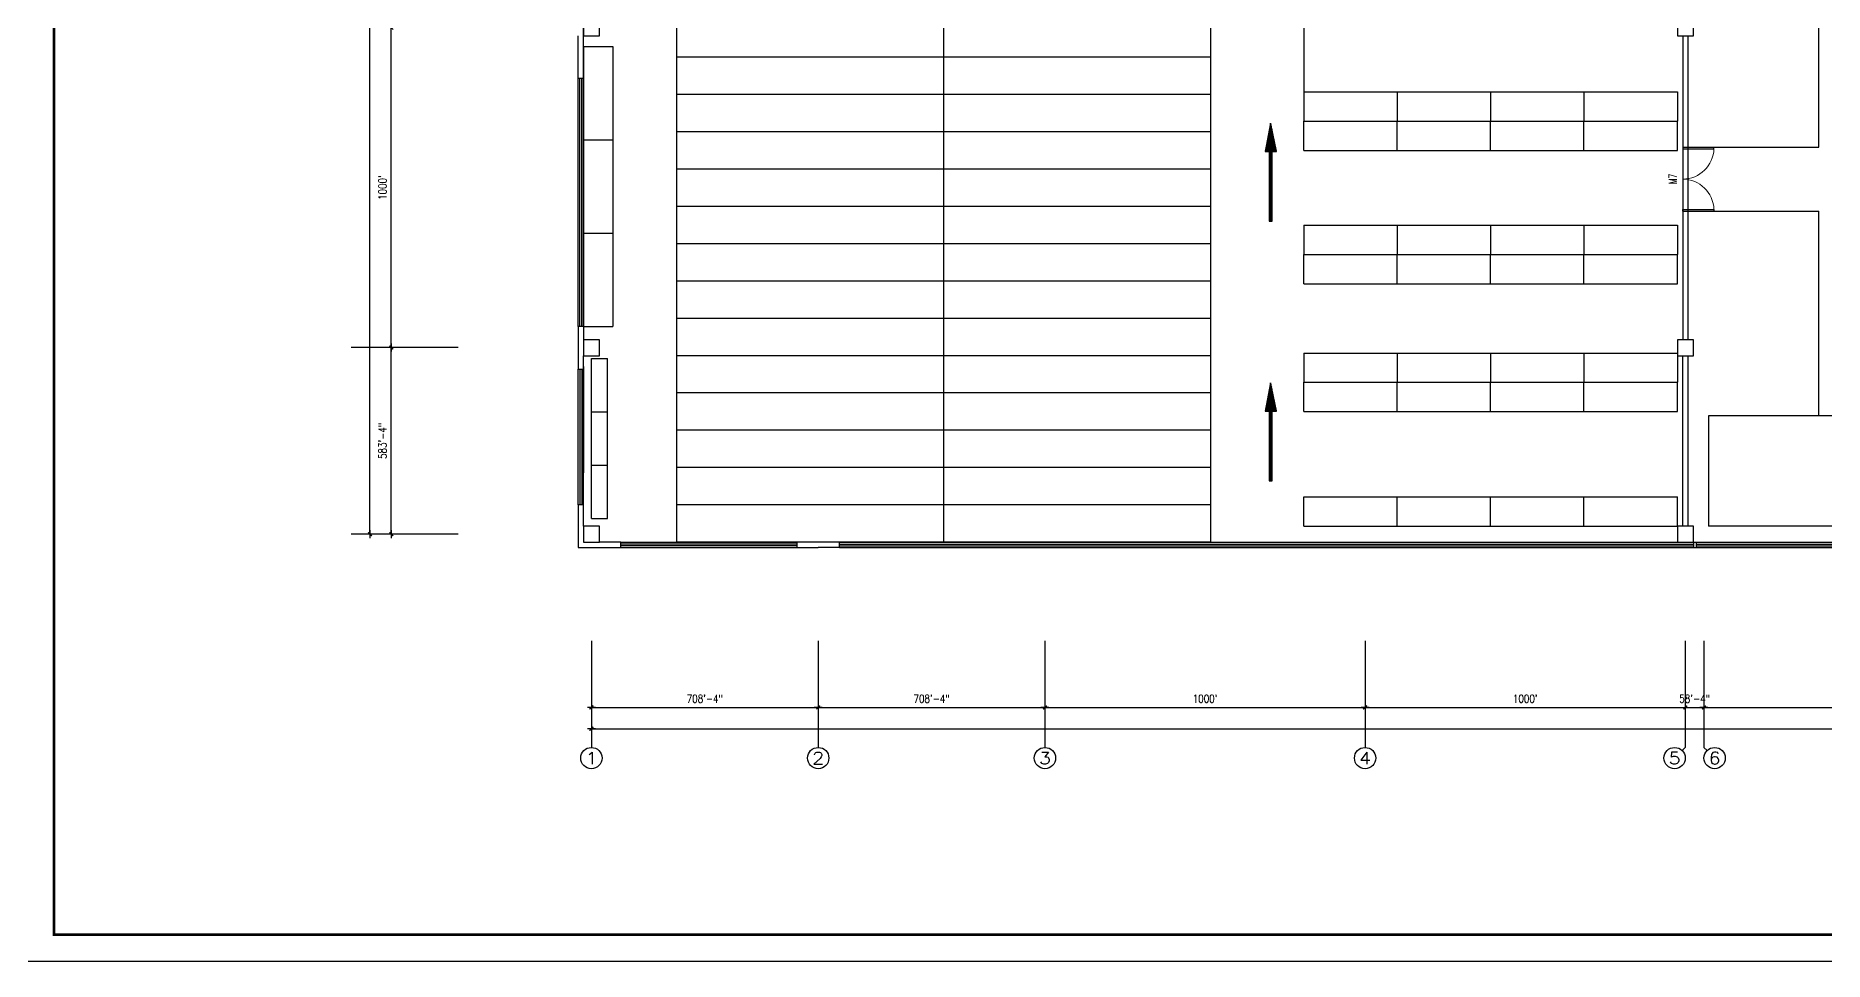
# Model space of a CAD drawing. Extents: x 539033 to 804858, y 468425 to 1263560.
# Drawn here: x 628275 to 695308, y 468425 to 503139 of the extents above; entities that cross this region are included whole.
import ezdxf
from ezdxf.enums import TextEntityAlignment as Align

# ---------------------------------------------------------------- set-up
doc = ezdxf.new("R2010")
doc.units = 0
doc.header["$LTSCALE"] = 1000
doc.header["$MEASUREMENT"] = 0
doc.linetypes.add('DASH', pattern=[0.35, 0.25, -0.1])
doc.linetypes.add('DASHED2', pattern=[0.375, 0.25, -0.125])
doc.layers.get('0').update_dxf_attribs({"linetype": 'CONTINUOUS'})
doc.layers.get('Defpoints').update_dxf_attribs({"linetype": 'CONTINUOUS'})
for name, color, linetype in [('AXIS', 3, 'CONTINUOUS'), ('AXIS_TEXT', 7, 'CONTINUOUS'), ('COLUMN', 9, 'CONTINUOUS'), ('PUB_TITLE', 4, 'CONTINUOUS'), ('WALL', 9, 'CONTINUOUS'), ('WINDOW', 4, 'CONTINUOUS'), ('WINDOW_TEXT', 7, 'CONTINUOUS'), ('虛線', 7, 'DASH')]:
    doc.layers.add(name, color=color, linetype=linetype)
doc.styles.add('_TCH_AXIS', font='COMPLEX', dxfattribs={"bigfont": 'GBCBIG'})
doc.styles.add('_TCH_WINDOW', font='SIMPLEX', dxfattribs={"bigfont": 'GBCBIG'})
doc.styles.add('COMPLEX', font='COMPLEX')
doc.styles.add('DIM_FONT', font='SIMPLEX.shx', dxfattribs={"width": 0.8})
doc.dimstyles.new('dimn', dxfattribs={"dimtxt": 300, "dimasz": 1, "dimexe": 250, "dimexo": 300, "dimgap": 150, "dimtad": 1, "dimdec": 0, "dimzin": 0, "dimdsep": 46, "dimlunit": 4, "dimtxsty": 'DIM_FONT', "dimblk": '_DIMX', "dimcen": 0.089996, "dimdle": 3, "dimclrd": 256, "dimclrt": 7, "dimadec": 0, "dimazin": 0, "dimtfac": 1, "dimtdec": 0, "dimtix": 1, "dimtmove": 0, "dimatfit": 3, "dimldrblk": 'OBLIQUE', "dimfxl": 250, "dimfrac": 2, "dimtolj": 1, "dimtzin": 0, "dimarcsym": 0})

# ---------------------------------------------------------------- blocks, each defined once
blk = doc.blocks.new('_DIMX')
blk.add_line((-150, 0), (150, 0))
at = {"const_width": 50}
blk.add_lwpolyline([(-70, -70), (70, 70)], dxfattribs=at)
blk = doc.blocks.new('*D362')
at = {"layer": 'AXIS', "color": 0, "lineweight": -2, "transparency": 16777216}
for p, q in [((643801, 491444), (641351, 491444)), ((643801, 484444), (641351, 484444))]:
    blk.add_line(p, q, dxfattribs=at)
at = {"layer": 'AXIS', "lineweight": -2, "transparency": 16777216}
blk.add_line((641601, 484445), (641601, 491443), dxfattribs=at)
at = {"layer": 'Defpoints', "color": 0, "lineweight": 25, "transparency": 16777216}
for p in [(641601, 491444), (644101, 491444), (644101, 484444)]:
    blk.add_point(p, dxfattribs=at)
at = {"layer": 'AXIS', "lineweight": -2, "transparency": 16777216}
for p, rotation in [((641601, 491444), 90), ((641601, 484444), 270)]:
    blk.add_blockref('_DIMX', p, dxfattribs=dict(at, rotation=rotation))
at = {"layer": 'AXIS', "color": 7, "transparency": 16777216, "insert": (641272, 487944), "char_height": 300, "attachment_point": 5, "rotation": 90, "style": 'DIM_FONT'}
blk.add_mtext('\\A1;583\'-4"', dxfattribs=at)
blk = doc.blocks.new('_OBLIQUE')
at = {"color": 0, "linetype": 'ByBlock'}
blk.add_line((-0.5, -0.5), (0.5, 0.5), dxfattribs=at)
blk = doc.blocks.new('*D363')
at = {"layer": 'AXIS', "color": 0, "lineweight": -2, "transparency": 16777216}
for p, q in [((643801, 503444), (641351, 503444)), ((643801, 491444), (641351, 491444))]:
    blk.add_line(p, q, dxfattribs=at)
at = {"layer": 'AXIS', "lineweight": -2, "transparency": 16777216}
blk.add_line((641601, 491445), (641601, 503443), dxfattribs=at)
at = {"layer": 'Defpoints', "color": 0, "lineweight": 25, "transparency": 16777216}
for p in [(641601, 503444), (644101, 503444), (644101, 491444)]:
    blk.add_point(p, dxfattribs=at)
at = {"layer": 'AXIS', "lineweight": -2, "transparency": 16777216}
for p, rotation in [((641601, 503444), 90), ((641601, 491444), 270)]:
    blk.add_blockref('_DIMX', p, dxfattribs=dict(at, rotation=rotation))
at = {"layer": 'AXIS', "color": 7, "transparency": 16777216, "insert": (641272, 497444), "char_height": 300, "attachment_point": 5, "rotation": 90, "style": 'DIM_FONT'}
blk.add_mtext("\\A1;1000'", dxfattribs=at)
blk = doc.blocks.new('*D367')
at = {"layer": 'AXIS', "color": 0, "lineweight": -2, "transparency": 16777216}
for p, q in [((643801, 534444), (640551, 534444)), ((643801, 484444), (640551, 484444))]:
    blk.add_line(p, q, dxfattribs=at)
at = {"layer": 'AXIS', "lineweight": -2, "transparency": 16777216}
blk.add_line((640801, 484445), (640801, 534443), dxfattribs=at)
at = {"layer": 'Defpoints', "color": 0, "lineweight": 25, "transparency": 16777216}
for p in [(640801, 534444), (644101, 534444), (644101, 484444)]:
    blk.add_point(p, dxfattribs=at)
at = {"layer": 'AXIS', "lineweight": -2, "transparency": 16777216}
for p, rotation in [((640801, 534444), 90), ((640801, 484444), 270)]:
    blk.add_blockref('_DIMX', p, dxfattribs=dict(at, rotation=rotation))
at = {"layer": 'AXIS', "color": 7, "transparency": 16777216, "insert": (640472, 509444), "char_height": 300, "attachment_point": 5, "rotation": 90, "style": 'DIM_FONT'}
blk.add_mtext('\\A1;4166\'-8"', dxfattribs=at)
blk = doc.blocks.new('_AXISO')
blk.add_circle((0, 0), 0.5)
at = {"layer": 'AXIS_TEXT', "style": 'COMPLEX', "width": 1.041667}
blk.add_attdef('A', text='', height=0.56, dxfattribs=at).set_placement((-0.25, -0.28), (0.25, -0.28), align=Align.FIT)
blk = doc.blocks.new('*D383')
at = {"layer": 'AXIS', "color": 0, "lineweight": -2, "transparency": 16777216}
for p, q in [((649101, 480144), (649101, 477694)), ((657601, 480144), (657601, 477694))]:
    blk.add_line(p, q, dxfattribs=at)
at = {"layer": 'AXIS', "lineweight": -2, "transparency": 16777216}
blk.add_line((649102, 477944), (657600, 477944), dxfattribs=at)
at = {"layer": 'Defpoints', "color": 0, "lineweight": 25, "transparency": 16777216}
for p in [(649101, 480444), (657601, 480444), (657601, 477944)]:
    blk.add_point(p, dxfattribs=at)
at = {"layer": 'AXIS', "lineweight": -2, "transparency": 16777216, "rotation": 180}
blk.add_blockref('_DIMX', (649101, 477944), dxfattribs=at)
at = {"layer": 'AXIS', "lineweight": -2, "transparency": 16777216}
blk.add_blockref('_DIMX', (657601, 477944), dxfattribs=at)
at = {"layer": 'AXIS', "color": 7, "transparency": 16777216, "insert": (653351, 478273), "char_height": 300, "attachment_point": 5, "style": 'DIM_FONT'}
blk.add_mtext('\\A1;708\'-4"', dxfattribs=at)
blk = doc.blocks.new('*D384')
at = {"layer": 'AXIS', "color": 0, "lineweight": -2, "transparency": 16777216}
for p, q in [((657601, 480144), (657601, 477694)), ((666101, 480144), (666101, 477694))]:
    blk.add_line(p, q, dxfattribs=at)
at = {"layer": 'AXIS', "lineweight": -2, "transparency": 16777216}
blk.add_line((657602, 477944), (666100, 477944), dxfattribs=at)
at = {"layer": 'Defpoints', "color": 0, "lineweight": 25, "transparency": 16777216}
for p in [(657601, 480444), (666101, 480444), (666101, 477944)]:
    blk.add_point(p, dxfattribs=at)
at = {"layer": 'AXIS', "lineweight": -2, "transparency": 16777216, "rotation": 180}
blk.add_blockref('_DIMX', (657601, 477944), dxfattribs=at)
at = {"layer": 'AXIS', "lineweight": -2, "transparency": 16777216}
blk.add_blockref('_DIMX', (666101, 477944), dxfattribs=at)
at = {"layer": 'AXIS', "color": 7, "transparency": 16777216, "insert": (661851, 478273), "char_height": 300, "attachment_point": 5, "style": 'DIM_FONT'}
blk.add_mtext('\\A1;708\'-4"', dxfattribs=at)
blk = doc.blocks.new('*D385')
at = {"layer": 'AXIS', "color": 0, "lineweight": -2, "transparency": 16777216}
for p, q in [((666101, 480144), (666101, 477694)), ((678101, 480144), (678101, 477694))]:
    blk.add_line(p, q, dxfattribs=at)
at = {"layer": 'AXIS', "lineweight": -2, "transparency": 16777216}
blk.add_line((666102, 477944), (678100, 477944), dxfattribs=at)
at = {"layer": 'Defpoints', "color": 0, "lineweight": 25, "transparency": 16777216}
for p in [(666101, 480444), (678101, 480444), (678101, 477944)]:
    blk.add_point(p, dxfattribs=at)
at = {"layer": 'AXIS', "lineweight": -2, "transparency": 16777216, "rotation": 180}
blk.add_blockref('_DIMX', (666101, 477944), dxfattribs=at)
at = {"layer": 'AXIS', "lineweight": -2, "transparency": 16777216}
blk.add_blockref('_DIMX', (678101, 477944), dxfattribs=at)
at = {"layer": 'AXIS', "color": 7, "transparency": 16777216, "insert": (672101, 478273), "char_height": 300, "attachment_point": 5, "style": 'DIM_FONT'}
blk.add_mtext("\\A1;1000'", dxfattribs=at)
blk = doc.blocks.new('*D386')
at = {"layer": 'AXIS', "color": 0, "lineweight": -2, "transparency": 16777216}
for p, q in [((678101, 480144), (678101, 477694)), ((690101, 480144), (690101, 477694))]:
    blk.add_line(p, q, dxfattribs=at)
at = {"layer": 'AXIS', "lineweight": -2, "transparency": 16777216}
blk.add_line((678102, 477944), (690100, 477944), dxfattribs=at)
at = {"layer": 'Defpoints', "color": 0, "lineweight": 25, "transparency": 16777216}
for p in [(678101, 480444), (690101, 480444), (690101, 477944)]:
    blk.add_point(p, dxfattribs=at)
at = {"layer": 'AXIS', "lineweight": -2, "transparency": 16777216, "rotation": 180}
blk.add_blockref('_DIMX', (678101, 477944), dxfattribs=at)
at = {"layer": 'AXIS', "lineweight": -2, "transparency": 16777216}
blk.add_blockref('_DIMX', (690101, 477944), dxfattribs=at)
at = {"layer": 'AXIS', "color": 7, "transparency": 16777216, "insert": (684101, 478273), "char_height": 300, "attachment_point": 5, "style": 'DIM_FONT'}
blk.add_mtext("\\A1;1000'", dxfattribs=at)
blk = doc.blocks.new('*D387')
at = {"layer": 'AXIS', "color": 0, "lineweight": -2, "transparency": 16777216}
for p, q in [((690101, 480144), (690101, 477694)), ((690801, 480144), (690801, 477694))]:
    blk.add_line(p, q, dxfattribs=at)
at = {"layer": 'AXIS', "lineweight": -2, "transparency": 16777216}
for p, q in [((690100, 477944), (690099, 477944)), ((690101, 477944), (690801, 477944)), ((690802, 477944), (690803, 477944))]:
    blk.add_line(p, q, dxfattribs=at)
at = {"layer": 'Defpoints', "color": 0, "lineweight": 25, "transparency": 16777216}
for p in [(690101, 480444), (690801, 480444), (690801, 477944)]:
    blk.add_point(p, dxfattribs=at)
at = {"layer": 'AXIS', "lineweight": -2, "transparency": 16777216}
blk.add_blockref('_DIMX', (690101, 477944), dxfattribs=at)
at = {"layer": 'AXIS', "lineweight": -2, "transparency": 16777216, "rotation": 180}
blk.add_blockref('_DIMX', (690801, 477944), dxfattribs=at)
at = {"layer": 'AXIS', "color": 7, "transparency": 16777216, "insert": (690451, 478273), "char_height": 300, "attachment_point": 5, "style": 'DIM_FONT'}
blk.add_mtext('\\A1;58\'-4"', dxfattribs=at)
blk = doc.blocks.new('*D388')
at = {"layer": 'AXIS', "color": 0, "lineweight": -2, "transparency": 16777216}
for p, q in [((690801, 480144), (690801, 477694)), ((702101, 480144), (702101, 477694))]:
    blk.add_line(p, q, dxfattribs=at)
at = {"layer": 'AXIS', "lineweight": -2, "transparency": 16777216}
blk.add_line((690802, 477944), (702100, 477944), dxfattribs=at)
at = {"layer": 'Defpoints', "color": 0, "lineweight": 25, "transparency": 16777216}
for p in [(690801, 480444), (702101, 480444), (702101, 477944)]:
    blk.add_point(p, dxfattribs=at)
at = {"layer": 'AXIS', "lineweight": -2, "transparency": 16777216, "rotation": 180}
blk.add_blockref('_DIMX', (690801, 477944), dxfattribs=at)
at = {"layer": 'AXIS', "lineweight": -2, "transparency": 16777216}
blk.add_blockref('_DIMX', (702101, 477944), dxfattribs=at)
at = {"layer": 'AXIS', "color": 7, "transparency": 16777216, "insert": (696451, 478273), "char_height": 300, "attachment_point": 5, "style": 'DIM_FONT'}
blk.add_mtext('\\A1;941\'-8"', dxfattribs=at)
blk = doc.blocks.new('*D397')
at = {"layer": 'AXIS', "color": 0, "lineweight": -2, "transparency": 16777216}
for p, q in [((649101, 480144), (649101, 476894)), ((779101, 480144), (779101, 476894))]:
    blk.add_line(p, q, dxfattribs=at)
at = {"layer": 'AXIS', "lineweight": -2, "transparency": 16777216}
blk.add_line((649102, 477144), (779100, 477144), dxfattribs=at)
at = {"layer": 'Defpoints', "color": 0, "lineweight": 25, "transparency": 16777216}
for p in [(649101, 480444), (779101, 480444), (779101, 477144)]:
    blk.add_point(p, dxfattribs=at)
at = {"layer": 'AXIS', "lineweight": -2, "transparency": 16777216, "rotation": 180}
blk.add_blockref('_DIMX', (649101, 477144), dxfattribs=at)
at = {"layer": 'AXIS', "lineweight": -2, "transparency": 16777216}
blk.add_blockref('_DIMX', (779101, 477144), dxfattribs=at)
at = {"layer": 'AXIS', "color": 7, "transparency": 16777216, "insert": (714101, 477473), "char_height": 300, "attachment_point": 5, "style": 'DIM_FONT'}
blk.add_mtext('\\A1;10833\'-4"', dxfattribs=at)
blk = doc.blocks.new('$TCHSYS$WIN2D')
for p, q in [((-0.5, 0.5), (0.5, 0.5)), ((0.5, 0.167), (-0.5, 0.167)), ((0.5, -0.167), (-0.5, -0.167)), ((-0.5, -0.5), (0.5, -0.5))]:
    blk.add_line(p, q)
blk = doc.blocks.new('_FZHK')
blk.add_lwpolyline([(-0.5, -0.5), (0.5, -0.5), (0.5, 0.5), (-0.5, 0.5)], close=True)
blk = doc.blocks.new('A$C6B1D6D7B')
at = {"lineweight": 25, "ltscale": 100}
h = blk.add_hatch(dxfattribs=at)
h.set_pattern_fill('ANSI31', color=3, scale=30, angle=91, style=0)
h.paths.add_polyline_path([(710, 2798), (340, 4573), (0, 2798)])
h.paths.add_polyline_path([(261, 2798), (261, -1560), (442, -1560), (442, 2798)])
at = {"color": 0, "linetype": 'Continuous'}
for points in [[(710, 2798), (340, 4573), (0, 2798)], [(261, 2798), (261, -1560), (442, -1560), (442, 2798)]]:
    blk.add_lwpolyline(points, close=True, dxfattribs=at)
blk = doc.blocks.new('$DorLib2D$00000002')
for p, q in [((-0.5, 0), (-0.5, 0.4875)), ((-0.475, 0.4875), (-0.5, 0.4875)), ((-0.475, 0), (-0.475, 0.4875)), ((0.475, 0), (0.475, 0.4875)), ((0.475, 0.4875), (0.5, 0.4875)), ((0.5, 0), (0.5, 0.4875)), ((-0.5, 0), (-0.475, 0)), ((0.5, 0), (0.475, 0))]:
    blk.add_line(p, q)
at = {"lineweight": 13}
for centre, start, end in [((-0.4875, 0), 0, 88.53072), ((0.4875, 0), 91.46928, 180)]:
    blk.add_arc(centre, 0.4875, start, end, dxfattribs=at)

msp = doc.modelspace()

# ---------------------------------------------------------------- linework, layer by layer
at = {"color": 2, "lineweight": 25, "ltscale": 100}
for p, q in [((695103.2, 498960.5), (695103.2, 522963.3)), ((652308.1, 484139.3), (652308.1, 512139.3)), ((662308.1, 484139.3), (662308.1, 512139.3)), ((672308.1, 512139.3), (672308.1, 484139.3)), ((675803.9, 512139.3), (675803.9, 501039.3)), ((648803.9, 502739.3), (649903.9, 502739.3)), ((654808.1, 502339.3), (652308.1, 502339.3)), ((657308.1, 502339.3), (654808.1, 502339.3)), ((659808.1, 502339.3), (657308.1, 502339.3)), ((662308.1, 502339.3), (659808.1, 502339.3)), ((664808.1, 502339.3), (662308.1, 502339.3)), ((667308.1, 502339.3), (664808.1, 502339.3)), ((669808.1, 502339.3), (667308.1, 502339.3)), ((672308.1, 502339.3), (669808.1, 502339.3)), ((654808.1, 500939.3), (652308.1, 500939.3)), ((657308.1, 500939.3), (654808.1, 500939.3)), ((659808.1, 500939.3), (657308.1, 500939.3)), ((662308.1, 500939.3), (659808.1, 500939.3)), ((664808.1, 500939.3), (662308.1, 500939.3)), ((667308.1, 500939.3), (664808.1, 500939.3)), ((669808.1, 500939.3), (667308.1, 500939.3)), ((672308.1, 500939.3), (669808.1, 500939.3)), ((675803.9, 501039.3), (675803.9, 499939.3)), ((679303.9, 501039.3), (679303.9, 499939.3)), ((682803.9, 501039.3), (682803.9, 499939.3)), ((686303.9, 501039.3), (686303.9, 499939.3)), ((689803.9, 501039.3), (689803.9, 499939.3)), ((654808.1, 499539.3), (652308.1, 499539.3)), ((657308.1, 499539.3), (654808.1, 499539.3)), ((659808.1, 499539.3), (657308.1, 499539.3)), ((662308.1, 499539.3), (659808.1, 499539.3)), ((664808.1, 499539.3), (662308.1, 499539.3)), ((667308.1, 499539.3), (664808.1, 499539.3)), ((669808.1, 499539.3), (667308.1, 499539.3)), ((672308.1, 499539.3), (669808.1, 499539.3)), ((675803.9, 498839.3), (675803.9, 499939.3)), ((679303.9, 498839.3), (679303.9, 499939.3)), ((682803.9, 498839.3), (682803.9, 499939.3)), ((686303.9, 498839.3), (686303.9, 499939.3)), ((689803.9, 498839.3), (689803.9, 499939.3)), ((648803.9, 499239.3), (649903.9, 499239.3)), ((654808.1, 498139.3), (652308.1, 498139.3)), ((657308.1, 498139.3), (654808.1, 498139.3)), ((659808.1, 498139.3), (657308.1, 498139.3)), ((662308.1, 498139.3), (659808.1, 498139.3)), ((664808.1, 498139.3), (662308.1, 498139.3)), ((667308.1, 498139.3), (664808.1, 498139.3)), ((669808.1, 498139.3), (667308.1, 498139.3)), ((672308.1, 498139.3), (669808.1, 498139.3)), ((654808.1, 496739.3), (652308.1, 496739.3)), ((657308.1, 496739.3), (654808.1, 496739.3)), ((659808.1, 496739.3), (657308.1, 496739.3)), ((662308.1, 496739.3), (659808.1, 496739.3)), ((664808.1, 496739.3), (662308.1, 496739.3)), ((667308.1, 496739.3), (664808.1, 496739.3)), ((669808.1, 496739.3), (667308.1, 496739.3)), ((672308.1, 496739.3), (669808.1, 496739.3)), ((695103.2, 488885.6), (695103.2, 496560.5)), ((648803.9, 495739.3), (649903.9, 495739.3)), ((675803.9, 496039.3), (675803.9, 494939.3)), ((679303.9, 496039.3), (679303.9, 494939.3)), ((682803.9, 496039.3), (682803.9, 494939.3)), ((686303.9, 496039.3), (686303.9, 494939.3)), ((689803.9, 496039.3), (689803.9, 494939.3)), ((654808.1, 495339.3), (652308.1, 495339.3)), ((657308.1, 495339.3), (654808.1, 495339.3)), ((659808.1, 495339.3), (657308.1, 495339.3)), ((662308.1, 495339.3), (659808.1, 495339.3)), ((664808.1, 495339.3), (662308.1, 495339.3)), ((667308.1, 495339.3), (664808.1, 495339.3)), ((669808.1, 495339.3), (667308.1, 495339.3)), ((672308.1, 495339.3), (669808.1, 495339.3)), ((675803.9, 493839.3), (675803.9, 494939.3)), ((679303.9, 493839.3), (679303.9, 494939.3)), ((682803.9, 493839.3), (682803.9, 494939.3)), ((686303.9, 493839.3), (686303.9, 494939.3)), ((689803.9, 493839.3), (689803.9, 494939.3)), ((654808.1, 493939.3), (652308.1, 493939.3)), ((657308.1, 493939.3), (654808.1, 493939.3)), ((659808.1, 493939.3), (657308.1, 493939.3)), ((662308.1, 493939.3), (659808.1, 493939.3)), ((664808.1, 493939.3), (662308.1, 493939.3)), ((667308.1, 493939.3), (664808.1, 493939.3)), ((669808.1, 493939.3), (667308.1, 493939.3)), ((672308.1, 493939.3), (669808.1, 493939.3)), ((648803.9, 492239.3), (649903.9, 492239.3)), ((654808.1, 492539.3), (652308.1, 492539.3)), ((657308.1, 492539.3), (654808.1, 492539.3)), ((659808.1, 492539.3), (657308.1, 492539.3)), ((662308.1, 492539.3), (659808.1, 492539.3)), ((664808.1, 492539.3), (662308.1, 492539.3)), ((667308.1, 492539.3), (664808.1, 492539.3)), ((669808.1, 492539.3), (667308.1, 492539.3)), ((672308.1, 492539.3), (669808.1, 492539.3)), ((648803.9, 490739.3), (648803.9, 488739.3)), ((649103.9, 491035.8), (649703.9, 491035.8)), ((649103.9, 489035.8), (649103.9, 491035.8)), ((649703.9, 489035.8), (649703.9, 491035.8)), ((654808.1, 491139.3), (652308.1, 491139.3)), ((657308.1, 491139.3), (654808.1, 491139.3)), ((659808.1, 491139.3), (657308.1, 491139.3)), ((662308.1, 491139.3), (659808.1, 491139.3)), ((664808.1, 491139.3), (662308.1, 491139.3)), ((667308.1, 491139.3), (664808.1, 491139.3)), ((669808.1, 491139.3), (667308.1, 491139.3)), ((672308.1, 491139.3), (669808.1, 491139.3)), ((675803.9, 491239.3), (675803.9, 490139.3)), ((679303.9, 491239.3), (679303.9, 490139.3)), ((682803.9, 491239.3), (682803.9, 490139.3)), ((686303.9, 491239.3), (686303.9, 490139.3)), ((689803.9, 491239.3), (689803.9, 490139.3)), ((675803.9, 489039.3), (675803.9, 490139.3)), ((679303.9, 489039.3), (679303.9, 490139.3)), ((682803.9, 489039.3), (682803.9, 490139.3)), ((686303.9, 489039.3), (686303.9, 490139.3)), ((689803.9, 489039.3), (689803.9, 490139.3)), ((654808.1, 489739.3), (652308.1, 489739.3)), ((657308.1, 489739.3), (654808.1, 489739.3)), ((659808.1, 489739.3), (657308.1, 489739.3)), ((662308.1, 489739.3), (659808.1, 489739.3)), ((664808.1, 489739.3), (662308.1, 489739.3)), ((667308.1, 489739.3), (664808.1, 489739.3)), ((669808.1, 489739.3), (667308.1, 489739.3)), ((672308.1, 489739.3), (669808.1, 489739.3)), ((648803.9, 488739.3), (648803.9, 486739.3)), ((649103.9, 487035.8), (649103.9, 489035.8)), ((649103.9, 489035.8), (649703.9, 489035.8)), ((649703.9, 487035.8), (649703.9, 489035.8)), ((654808.1, 488339.3), (652308.1, 488339.3)), ((657308.1, 488339.3), (654808.1, 488339.3)), ((659808.1, 488339.3), (657308.1, 488339.3)), ((662308.1, 488339.3), (659808.1, 488339.3)), ((664808.1, 488339.3), (662308.1, 488339.3)), ((667308.1, 488339.3), (664808.1, 488339.3)), ((669808.1, 488339.3), (667308.1, 488339.3)), ((672308.1, 488339.3), (669808.1, 488339.3)), ((649103.9, 487035.8), (649703.9, 487035.8)), ((649103.9, 485035.8), (649103.9, 487035.8)), ((649703.9, 485035.8), (649703.9, 487035.8)), ((654808.1, 486939.3), (652308.1, 486939.3)), ((657308.1, 486939.3), (654808.1, 486939.3)), ((659808.1, 486939.3), (657308.1, 486939.3)), ((662308.1, 486939.3), (659808.1, 486939.3)), ((664808.1, 486939.3), (662308.1, 486939.3)), ((667308.1, 486939.3), (664808.1, 486939.3)), ((669808.1, 486939.3), (667308.1, 486939.3)), ((672308.1, 486939.3), (669808.1, 486939.3)), ((654808.1, 485539.3), (652308.1, 485539.3)), ((657308.1, 485539.3), (654808.1, 485539.3)), ((659808.1, 485539.3), (657308.1, 485539.3)), ((662308.1, 485539.3), (659808.1, 485539.3)), ((664808.1, 485539.3), (662308.1, 485539.3)), ((667308.1, 485539.3), (664808.1, 485539.3)), ((669808.1, 485539.3), (667308.1, 485539.3)), ((672308.1, 485539.3), (669808.1, 485539.3)), ((675803.9, 484739.3), (675803.9, 485839.3)), ((679303.9, 484739.3), (679303.9, 485839.3)), ((682803.9, 484739.3), (682803.9, 485839.3)), ((686303.9, 484739.3), (686303.9, 485839.3)), ((689803.9, 484739.3), (689803.9, 485839.3)), ((649103.9, 485035.8), (649703.9, 485035.8)), ((654808.1, 484139.3), (652308.1, 484139.3)), ((657308.1, 484139.3), (654808.1, 484139.3)), ((659808.1, 484139.3), (657308.1, 484139.3)), ((662308.1, 484139.3), (659808.1, 484139.3)), ((664808.1, 484139.3), (662308.1, 484139.3)), ((667308.1, 484139.3), (664808.1, 484139.3)), ((669808.1, 484139.3), (667308.1, 484139.3)), ((672308.1, 484139.3), (669808.1, 484139.3))]:
    msp.add_line(p, q, dxfattribs=at)
at = {"color": 2, "linetype": 'DASHED2', "ltscale": 100}
for p, q in [((648803.9, 502739.3), (648803.9, 499239.3)), ((649903.9, 502739.3), (649903.9, 499239.3)), ((675803.9, 501039.3), (679303.9, 501039.3)), ((679303.9, 501039.3), (682803.9, 501039.3)), ((682803.9, 501039.3), (686303.9, 501039.3)), ((686303.9, 501039.3), (689803.9, 501039.3)), ((675803.9, 499939.3), (679303.9, 499939.3)), ((675803.9, 499939.3), (679303.9, 499939.3)), ((679303.9, 499939.3), (682803.9, 499939.3)), ((679303.9, 499939.3), (682803.9, 499939.3)), ((682803.9, 499939.3), (686303.9, 499939.3)), ((682803.9, 499939.3), (686303.9, 499939.3)), ((686303.9, 499939.3), (689803.9, 499939.3)), ((686303.9, 499939.3), (689803.9, 499939.3)), ((648803.9, 499239.3), (648803.9, 495739.3)), ((649903.9, 499239.3), (649903.9, 495739.3)), ((675803.9, 498839.3), (679303.9, 498839.3)), ((679303.9, 498839.3), (682803.9, 498839.3)), ((682803.9, 498839.3), (686303.9, 498839.3)), ((686303.9, 498839.3), (689803.9, 498839.3)), ((690203.9, 498960.5), (695103.2, 498960.5)), ((690203.9, 496560.5), (695103.2, 496560.5)), ((648803.9, 495739.3), (648803.9, 492239.3)), ((649903.9, 495739.3), (649903.9, 492239.3)), ((675803.9, 496039.3), (679303.9, 496039.3)), ((679303.9, 496039.3), (682803.9, 496039.3)), ((682803.9, 496039.3), (686303.9, 496039.3)), ((686303.9, 496039.3), (689803.9, 496039.3)), ((675803.9, 494939.3), (679303.9, 494939.3)), ((675803.9, 494939.3), (679303.9, 494939.3)), ((679303.9, 494939.3), (682803.9, 494939.3)), ((679303.9, 494939.3), (682803.9, 494939.3)), ((682803.9, 494939.3), (686303.9, 494939.3)), ((682803.9, 494939.3), (686303.9, 494939.3)), ((686303.9, 494939.3), (689803.9, 494939.3)), ((686303.9, 494939.3), (689803.9, 494939.3)), ((675803.9, 493839.3), (679303.9, 493839.3)), ((679303.9, 493839.3), (682803.9, 493839.3)), ((682803.9, 493839.3), (686303.9, 493839.3)), ((686303.9, 493839.3), (689803.9, 493839.3)), ((675803.9, 491239.3), (679303.9, 491239.3)), ((679303.9, 491239.3), (682803.9, 491239.3)), ((682803.9, 491239.3), (686303.9, 491239.3)), ((686303.9, 491239.3), (689803.9, 491239.3)), ((675803.9, 490139.3), (679303.9, 490139.3)), ((675803.9, 490139.3), (679303.9, 490139.3)), ((679303.9, 490139.3), (682803.9, 490139.3)), ((679303.9, 490139.3), (682803.9, 490139.3)), ((682803.9, 490139.3), (686303.9, 490139.3)), ((682803.9, 490139.3), (686303.9, 490139.3)), ((686303.9, 490139.3), (689803.9, 490139.3)), ((686303.9, 490139.3), (689803.9, 490139.3)), ((675803.9, 489039.3), (679303.9, 489039.3)), ((679303.9, 489039.3), (682803.9, 489039.3)), ((682803.9, 489039.3), (686303.9, 489039.3)), ((686303.9, 489039.3), (689803.9, 489039.3)), ((675803.9, 485839.3), (679303.9, 485839.3)), ((679303.9, 485839.3), (682803.9, 485839.3)), ((682803.9, 485839.3), (686303.9, 485839.3)), ((686303.9, 485839.3), (689803.9, 485839.3)), ((675803.9, 484739.3), (679303.9, 484739.3)), ((679303.9, 484739.3), (682803.9, 484739.3)), ((682803.9, 484739.3), (686303.9, 484739.3)), ((686303.9, 484739.3), (689803.9, 484739.3))]:
    msp.add_line(p, q, dxfattribs=at)
at = {"lineweight": 25, "ltscale": 100}
for p, q in [((690964.7, 488885.6), (690964.7, 484739.3)), ((697905.1, 488885.6), (690964.7, 488885.6)), ((770264.8, 484739.3), (690964.7, 484739.3))]:
    msp.add_line(p, q, dxfattribs=at)
at = {"ltscale": 100}
for p, q in [((690403.9, 484139.3), (690503.9, 484139.3)), ((690403.9, 483939.3), (690503.9, 483939.3))]:
    msp.add_line(p, q, dxfattribs=at)
at = {"layer": 'AXIS'}
for p, q in [((644101, 491444.1), (640101, 491444.1)), ((644101, 484444.1), (640101, 484444.1)), ((649101, 480444.1), (649101, 476444.1)), ((657601, 480444.1), (657601, 476444.1)), ((666101, 480444.1), (666101, 476444.1)), ((678101, 480444.1), (678101, 476444.1)), ((690101, 480444.1), (690101, 476444.1)), ((690801, 480444.1), (690801, 476444.1)), ((689983.9, 476327), (690101, 476444.1)), ((690918.2, 476327), (690801, 476444.1))]:
    msp.add_line(p, q, dxfattribs=at)
at = {"layer": 'PUB_TITLE'}
msp.add_lwpolyline([(626457.8, 468424.6), (804857.8, 468424.6), (804857.8, 552524.6), (626457.8, 552524.6)], close=True, dxfattribs=at)
msp.add_lwpolyline([(626457.8, 468424.6), (804857.8, 468424.6), (804857.8, 552524.6), (626457.8, 552524.6)], close=True, dxfattribs=at)
at = {"layer": 'PUB_TITLE', "const_width": 100}
msp.add_lwpolyline([(628957.8, 469424.6), (803857.8, 469424.6), (803857.8, 551524.6), (628957.8, 551524.6)], close=True, dxfattribs=at)
at = {"layer": 'WALL'}
for p, q in [((648803.9, 501539.3), (648803.9, 515539.3)), ((648603.9, 501539.3), (648603.9, 503139.3)), ((690003.9, 503139.3), (690003.9, 491739.3)), ((690203.9, 491739.3), (690203.9, 503139.3)), ((648803.9, 501539.3), (648603.9, 501539.3)), ((648603.9, 492239.3), (648603.9, 491439.3)), ((648803.9, 492239.3), (648603.9, 492239.3)), ((648803.9, 492239.3), (648803.9, 491739.3)), ((648603.9, 491439.3), (648603.9, 490639.3)), ((648803.9, 490639.3), (648803.9, 491139.3)), ((690003.9, 484739.3), (690003.9, 491139.3)), ((690203.9, 484739.3), (690203.9, 491139.3)), ((648603.9, 490639.3), (648803.9, 490639.3)), ((648803.9, 485539.3), (648603.9, 485539.3)), ((648603.9, 485539.3), (648603.9, 483939.3)), ((648803.9, 484739.3), (648803.9, 485539.3)), ((650203.9, 484139.3), (649403.9, 484139.3)), ((650203.9, 483939.3), (650203.9, 484139.3)), ((657303.9, 484139.3), (656803.9, 484139.3)), ((656803.9, 484139.3), (656803.9, 483939.3)), ((658403.9, 484139.3), (657303.9, 484139.3)), ((658403.9, 483939.3), (658403.9, 484139.3)), ((648603.9, 483939.3), (650203.9, 483939.3)), ((656803.9, 483939.3), (657603.9, 483939.3)), ((658403.9, 483939.3), (657603.9, 483939.3))]:
    msp.add_line(p, q, dxfattribs=at)
at = {"layer": 'WINDOW'}
for p, q in [((648603.9, 492239.3), (648603.9, 501539.3)), ((648670.5, 492239.3), (648670.5, 501539.3)), ((648737.2, 492239.3), (648737.2, 501539.3)), ((648803.9, 492239.3), (648803.9, 501539.3)), ((658403.9, 484139.3), (690403.9, 484139.3)), ((658403.9, 484072.7), (690403.9, 484072.7)), ((658403.9, 484006), (690403.9, 484006)), ((690403.9, 484139.3), (690403.9, 483939.3)), ((690503.9, 484139.3), (690503.9, 483939.3)), ((690503.9, 484139.3), (737703.9, 484139.3)), ((690503.9, 484072.7), (737703.9, 484072.7)), ((690503.9, 484006), (737703.9, 484006)), ((658403.9, 483939.3), (690403.9, 483939.3)), ((690503.9, 483939.3), (737703.9, 483939.3))]:
    msp.add_line(p, q, dxfattribs=at)

# ---------------------------------------------------------------- block references
at = {"layer": 'AXIS'}
ref = msp.add_blockref('_AXISO', (649101, 476044.1), dxfattribs=dict(at, xscale=800, yscale=800, zscale=800))
ref.add_attrib('A', '1', dxfattribs={"layer": 'AXIS_TEXT', "ltscale": 100, "height": 452.5, "style": '_TCH_AXIS', "width": 2.333333}).set_placement((648874.8, 475817.9), (649327.3, 475817.9), align=Align.FIT)
ref = msp.add_blockref('_AXISO', (657601, 476044.1), dxfattribs=dict(at, xscale=800, yscale=800, zscale=800))
ref.add_attrib('A', '2', dxfattribs={"layer": 'AXIS_TEXT', "ltscale": 100, "height": 452.5, "style": '_TCH_AXIS', "width": 1.5}).set_placement((657374.8, 475817.9), (657827.3, 475817.9), align=Align.FIT)
ref = msp.add_blockref('_AXISO', (666101, 476044.1), dxfattribs=dict(at, xscale=800, yscale=800, zscale=800))
ref.add_attrib('A', '3', dxfattribs={"layer": 'AXIS_TEXT', "ltscale": 100, "height": 452.5, "style": '_TCH_AXIS', "width": 1.5}).set_placement((665874.8, 475817.9), (666327.3, 475817.9), align=Align.FIT)
ref = msp.add_blockref('_AXISO', (678101, 476044.1), dxfattribs=dict(at, xscale=800, yscale=800, zscale=800))
ref.add_attrib('A', '4', dxfattribs={"layer": 'AXIS_TEXT', "ltscale": 100, "height": 452.5, "style": '_TCH_AXIS', "width": 1.3125}).set_placement((677874.8, 475817.9), (678327.3, 475817.9), align=Align.FIT)
ref = msp.add_blockref('_AXISO', (689701, 476044.1), dxfattribs=dict(at, xscale=800, yscale=800, zscale=800))
ref.add_attrib('A', '5', dxfattribs={"layer": 'AXIS_TEXT', "ltscale": 100, "height": 452.5, "style": '_TCH_AXIS', "width": 1.5}).set_placement((689474.8, 475817.9), (689927.3, 475817.9), align=Align.FIT)
ref = msp.add_blockref('_AXISO', (691201, 476044.1), dxfattribs=dict(at, xscale=800, yscale=800, zscale=800))
ref.add_attrib('A', '6', dxfattribs={"layer": 'AXIS_TEXT', "ltscale": 100, "height": 452.5, "style": '_TCH_AXIS', "width": 1.5}).set_placement((690974.8, 475817.9), (691427.3, 475817.9), align=Align.FIT)
at = {"layer": 'COLUMN', "xscale": 600, "yscale": 600, "zscale": 600}
for p in [(649103.9, 503439.3), (690103.9, 503439.3), (649103.9, 491439.3), (690103.9, 491439.3), (649103.9, 484439.3), (690103.9, 484439.3)]:
    msp.add_blockref('_FZHK', p, dxfattribs=at)
at = {"layer": 'WINDOW'}
ref = msp.add_blockref('$DorLib2D$00000002', (690003.9, 497760.5), dxfattribs=dict(at, xscale=2400, yscale=-2400, zscale=2400, rotation=90))
ref.add_attrib('A', 'M7', (689777.6, 497570.5), dxfattribs={"layer": 'WINDOW_TEXT', "ltscale": 100, "height": 297.5, "rotation": 90, "style": '_TCH_WINDOW', "width": 0.705882})
for p, xscale, yscale, zscale, rotation in [((648703.9, 488089.3), -5100, 200, -5100, 270), ((653503.9, 484039.3), -6600, -200, -6600, 180)]:
    msp.add_blockref('$TCHSYS$WIN2D', p, dxfattribs=dict(at, xscale=xscale, yscale=yscale, zscale=zscale, rotation=rotation))
at = {"layer": '虛線', "color": 3, "linetype": 'ByBlock', "xscale": 0.5999999998603016, "yscale": 0.5999999999767169, "zscale": 0.6}
for p in [(674351.7, 497121), (674351.7, 487378.3)]:
    msp.add_blockref('A$C6B1D6D7B', p, dxfattribs=at)

# ---------------------------------------------------------------- dimensions: what is measured, and where the dimension line sits
at = {"layer": 'AXIS'}
for p1, p2, distance, picture, middle in [((644101, 484444.1), (644101, 534444.1), 3300, '*D367', (640472.5, 509444.1)), ((644101, 491444.1), (644101, 503444.1), 2500, '*D363', (641272.5, 497444.1)), ((644101, 484444.1), (644101, 491444.1), 2500, '*D362', (641272.5, 487944.1)), ((649101, 480444.1), (657601, 480444.1), -2500, '*D383', (653351, 478272.7)), ((649101, 480444.1), (779101, 480444.1), -3300, '*D397', (714101, 477472.7)), ((657601, 480444.1), (666101, 480444.1), -2500, '*D384', (661851, 478272.7)), ((666101, 480444.1), (678101, 480444.1), -2500, '*D385', (672101, 478272.7)), ((678101, 480444.1), (690101, 480444.1), -2500, '*D386', (684101, 478272.7)), ((690101, 480444.1), (690801, 480444.1), -2500, '*D387', (690451, 478272.7)), ((690801, 480444.1), (702101, 480444.1), -2500, '*D388', (696451, 478272.7))]:
    dim = msp.add_aligned_dim(p1=p1, p2=p2, distance=distance, dimstyle='dimn', dxfattribs=at)
    dim.commit()
    dim.dimension.update_dxf_attribs({"geometry": picture, "text_midpoint": middle})

doc.saveas('drawing.dxf')
